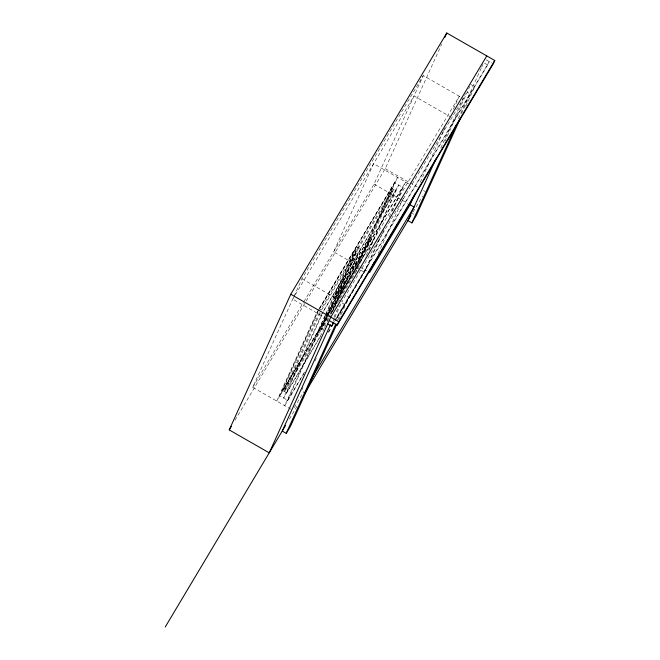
<?xml version="1.0" encoding="UTF-8"?>
<svg xmlns="http://www.w3.org/2000/svg" width="660" height="660" viewBox="0 0 660 660"><rect width="100%" height="100%" fill="white"/><g stroke="black" fill="none" stroke-linecap="round" stroke-linejoin="round"><path stroke-width="0.49" stroke-dasharray="3.3 2.47" d="M290.936 409.216L252.706 387.321L301.942 278.792L423.283 75.595L463.287 98.505L341.946 301.702M303.88 301.628L374.055 184.124L423.283 75.595M304.549 372.034L287.653 400.331L279.65 395.744L318.112 310.959L394.672 182.746L402.674 187.333L388.303 219.013M321.907 333.564L286.588 392.716L282.587 390.423L319.085 309.961M319.44 312.518L283.784 391.108L318.813 332.45L355.74 251.047L320.71 309.713M306.174 301.059L385.234 168.663L441.68 44.228M320.24 312.98L284.584 391.57L319.613 332.904L326.832 316.998M322.113 313.252L283.651 398.038L321.139 335.263M286.588 392.716L323.087 312.254M325.298 315.967L284.716 405.652L303.748 373.783M325.726 315.034L356.705 246.733L360.707 249.026L331.419 313.582M287.653 400.331L326.114 315.538L402.674 187.333M326.857 315.868L320.983 328.82L329.348 314.812M327.277 314.944L334.826 298.295L369.856 239.638L356.012 270.154L329.868 313.937M328.531 313.261L356.54 251.51L321.511 310.167M327.236 317.254L321.783 329.274L328.581 317.897M327.657 316.33L335.626 298.757L370.656 240.091L356.812 270.616L331.196 313.516M322.888 331.246L324.167 328.441M324.588 327.5L330.107 315.34M330.528 314.408L358.537 252.656L354.536 250.363L317.617 331.757L321.618 334.051M332.491 311.438L337.945 299.417M328.449 313.615L354.816 269.47L391.735 188.075L395.736 190.361L365.178 257.73M328.226 314.399L356.21 267.539L394.672 182.746M333.911 317.122L339.421 304.978M301.81 390.184L303.088 387.379M314.944 361.226L316.214 358.429M333.036 321.354L334.307 318.549M334.736 317.608L342.061 301.463M369.088 250.264L398.673 185.039L323.169 311.479M337.491 320.347L344.693 304.474L341.492 302.635M338.861 319.63L349.024 297.214L345.823 295.383M336.757 318.095L364.213 272.118L379.846 237.649M382.206 233.599L365.607 270.188L336.526 318.887M382.635 232.666L383.905 229.853M392.42 211.084L405.611 182.003L324.712 317.476M378.122 253.721L403.227 198.371M420.272 182.234L443.248 131.579M443.677 130.639L444.956 127.825M453.412 109.164L459.286 96.22L337.631 299.896L333.63 297.611L368.659 238.945L372.661 241.238M440.797 148.096L465.523 93.596M444.856 141.438L469.854 86.336M458.345 118.602L481.264 68.079M481.684 67.138L482.955 64.334M461.472 113.627L470.365 94.017L467.164 92.185M465.803 106.367L474.697 86.757L470.704 84.463M335.379 320.067L487.699 64.985L489.241 61.594L334.81 320.199M294.822 295.597L292.71 299.145L328.713 319.762M295.35 294.715L414.051 95.947L450.054 116.564M252.706 387.321L303.361 302.511M235.018 420.205L305.646 301.933M318.829 309.35L316.717 312.889L276.713 401.074L328.003 315.191M319.358 308.459L397.609 177.424L357.604 265.609L328.531 314.3M391.735 188.075L319.506 309.02L321.907 310.398M323.507 311.314L395.736 190.361M282.587 390.423L327.929 314.498M279.65 395.744L327.698 315.282M328.309 332.244L330.421 328.713M334.645 321.635L336.229 318.986M328.597 332.161L331.246 327.739M294.302 407.583L303.798 391.685M289.418 419.026L297.875 404.861M413.086 211.934L422.606 195.987M486.04 59.763L491.461 62.873M484.498 63.154L487.699 64.985M385.234 168.663L409.233 182.407M410.124 182.919L417.236 186.994M423.464 190.558L425.238 191.573M408.73 183.793L373.601 163.68L333.605 251.856L359.947 266.945M374.055 184.124L401.61 199.906M402.501 200.417L407.839 203.47M412.236 213.345L413.837 214.261M360.277 267.135L366.976 270.971M356.21 267.539L359.766 269.577M360.657 270.08L364.213 272.118M354.816 269.47L356.812 270.616M301.942 278.792L341.055 301.199M319.786 328.135L323.779 330.421M357.91 247.426L335.602 296.596L370.631 237.938L392.939 188.76L357.91 247.426M358.71 247.879L336.402 297.058L371.432 238.4L393.739 189.222L358.71 247.879M369.427 237.253L334.397 295.911L338.399 298.204L373.428 239.539L369.427 237.253"/><path stroke-width="0.99" d="M486.775 55.91L330.767 317.171L269.23 452.834L229.218 429.916L290.763 294.253L446.77 33L494.777 60.497L493.243 63.888L337.227 325.141L329.233 320.562M444.65 37.678L446.77 33M330.52 324.596L282.233 431.062L286.226 433.348L290.565 426.096L336.74 324.299M327.69 323.953L331.691 326.246L333.226 322.847M286.226 433.348L335.791 324.085M337.227 325.141L338.77 321.75L494.777 60.497M374.294 262.16L369.608 272.481L410.058 204.749L415.165 193.487M435.864 158.969L407.905 220.605L411.906 222.898L416.237 215.638L460.721 117.579M411.906 222.898L456.39 124.839M229.218 429.916L231.33 426.385M331.691 326.246L333.795 322.715M311.182 379.31L414.059 207.034L409.612 204.493M165.223 627L285.565 425.469M305.068 392.815L410.965 215.474M290.763 294.253L338.77 321.75"/></g></svg>
